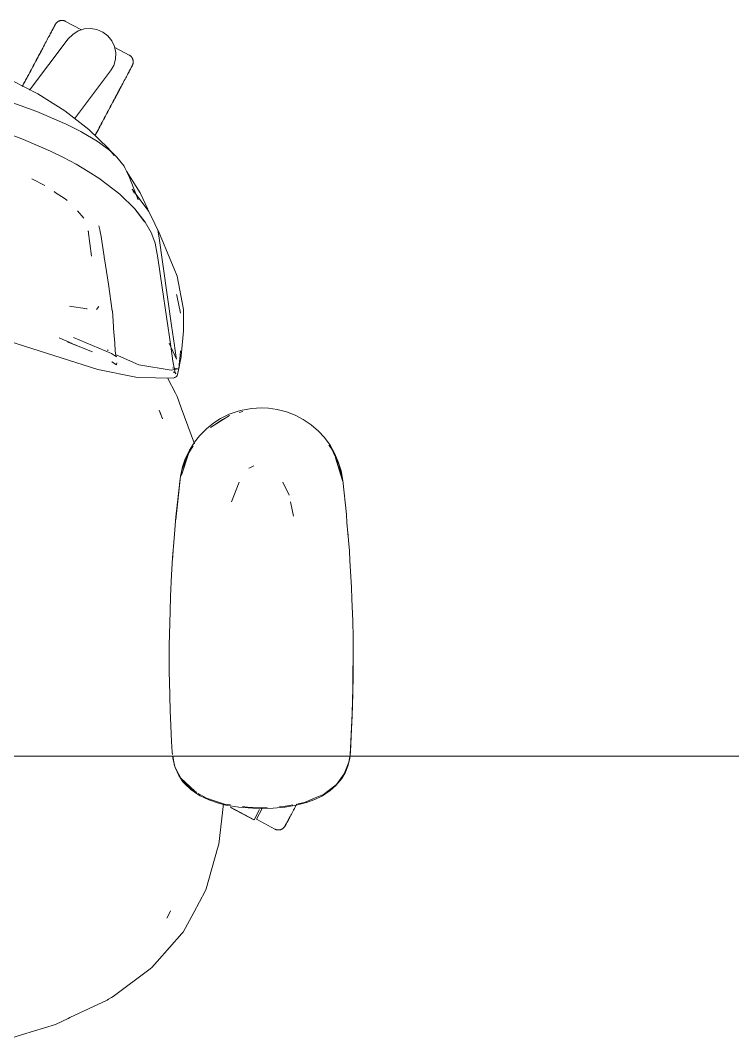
# Model space of a CAD drawing. Header units: millimetres. Extents: x 155927 to 317870, y -36033 to 97293.
# Drawn here: x 229833 to 230209, y 23567 to 24106 of the extents above; entities that cross this region are included whole.
import ezdxf

# ---------------------------------------------------------------- set-up
doc = ezdxf.new("R2010")
doc.units = ezdxf.units.MM
doc.header["$MEASUREMENT"] = 0
doc.layers.add('G-IMPT', color=8, linetype='CONTINUOUS', lineweight=9)
doc.layers.add('I-FURN', color=8, linetype='CONTINUOUS', lineweight=9)

msp = doc.modelspace()

# ---------------------------------------------------------------- linework, layer by layer
at = {"layer": 'G-IMPT'}
for p, q in [((229828.61, 24074.66), (229842.38, 24067.57)), ((229826.81, 24063.86), (229841.88, 24058.25)), ((229842.38, 24067.57), (229856.68, 24058.6)), ((229856.68, 24058.6), (229869.28, 24048.79)), ((229845.56, 24056.77), (229841.88, 24058.25)), ((229856.52, 24052), (229845.56, 24056.77)), ((229820.03, 24049.08), (229834.91, 24043.63)), ((229856.52, 24052), (229856.97, 24051.78)), ((229864.98, 24047.78), (229856.97, 24051.78)), ((229864.98, 24047.78), (229865.57, 24047.48)), ((229879.57, 24038.83), (229869.28, 24048.79)), ((229834.91, 24043.63), (229849.14, 24037.45)), ((229865.57, 24047.48), (229873.57, 24042.74)), ((229874.86, 24041.88), (229873.57, 24042.74)), ((229855.87, 24034.06), (229849.14, 24037.45)), ((229880.99, 24037.16), (229874.86, 24041.88)), ((229879.57, 24038.83), (229882.57, 24035.16)), ((229884.02, 24034.27), (229880.99, 24037.16)), ((229855.87, 24034.06), (229862.66, 24030.49)), ((229887.88, 24029.41), (229884.02, 24034.27)), ((229868.88, 24026.72), (229862.66, 24030.49)), ((229868.88, 24026.72), (229874.98, 24022.84)), ((229887.88, 24029.41), (229888.49, 24028.27)), ((229888.49, 24028.27), (229889.67, 24025.83)), ((229896.31, 24015.47), (229889.19, 24026.91)), ((229846.11, 24019.22), (229839.14, 24022.76)), ((229874.98, 24022.84), (229875.24, 24022.67)), ((229885.67, 24014.65), (229875.24, 24022.67)), ((229889.67, 24025.83), (229890.74, 24023.6)), ((229895.25, 24011.7), (229890.74, 24023.6)), ((229851.59, 24015.69), (229851.01, 24016.09)), ((229856.72, 24012.2), (229851.59, 24015.69)), ((229892.02, 24017.35), (229893.18, 24015.32)), ((229892.02, 24017.35), (229900.96, 24005.65)), ((229900.29, 24006.84), (229896.31, 24015.47)), ((229856.72, 24012.2), (229857.82, 24011.45)), ((229885.67, 24014.65), (229893.58, 24006.92)), ((229863.35, 24005.92), (229866.69, 24002.02)), ((229893.27, 24007.12), (229898.67, 24000.18)), ((229893.27, 24007.12), (229896.08, 24003.55)), ((229898.99, 23999.95), (229893.58, 24006.92)), ((229904, 23999.13), (229900.96, 24005.65)), ((229898.67, 24000.18), (229896.08, 24003.55)), ((229898.99, 23999.95), (229902.28, 23994.12)), ((229904, 23999.13), (229905.57, 23995.76)), ((229870.63, 23982.07), (229868.85, 23995.43)), ((229868.85, 23995.43), (229869, 23994.95)), ((229874.56, 23998.11), (229875.02, 23995.94)), ((229875.02, 23995.94), (229875.44, 23993.96)), ((229875.51, 23993.49), (229875.44, 23993.96)), ((229902.28, 23994.12), (229902.5, 23993.69)), ((229905.28, 23996.38), (229906.05, 23995.2)), ((229906.21, 23992.77), (229905.57, 23995.76)), ((229906.05, 23995.2), (229912.85, 23978.75)), ((229877.31, 23981.77), (229875.51, 23993.49)), ((229904.25, 23988.9), (229902.5, 23993.69)), ((229904.25, 23988.9), (229905.55, 23981.23)), ((229912.89, 23945.55), (229906.21, 23992.77)), ((229877.31, 23981.77), (229877.41, 23981.16)), ((229877.49, 23980.65), (229877.41, 23981.16)), ((229879.6, 23967.29), (229877.49, 23980.65)), ((229907.94, 23965.47), (229905.55, 23981.23)), ((229912.85, 23978.75), (229914.24, 23975.39)), ((229915.83, 23971.53), (229914.24, 23975.39)), ((229879.6, 23967.29), (229881.63, 23953.22)), ((229919.07, 23953.83), (229915.83, 23971.53)), ((229912.5, 23934.59), (229907.94, 23965.47)), ((229915.62, 23961.28), (229915.46, 23961.85)), ((229917.66, 23951.97), (229915.62, 23961.28)), ((229868.31, 23954.23), (229859.14, 23955.63)), ((229868.31, 23954.23), (229867.96, 23954.28)), ((229873.26, 23953.88), (229874.53, 23955.52)), ((229881.65, 23953.14), (229881.63, 23953.22)), ((229881.65, 23953.14), (229882.26, 23944.9)), ((229919.07, 23953.83), (229919.1, 23946.87)), ((229912.89, 23945.55), (229914.33, 23934.89)), ((229919.1, 23946.87), (229919.1, 23942.7)), ((229882.26, 23944.9), (229882.34, 23943.91)), ((229882.34, 23943.91), (229882.9, 23936.06)), ((229918.76, 23938.74), (229919.1, 23942.7)), ((229823.72, 23938.19), (229873.96, 23922.2)), ((229860.4, 23935.91), (229853.68, 23938.95)), ((229862.98, 23934.88), (229857.86, 23936.9)), ((229862.78, 23934.88), (229857.88, 23936.9)), ((229857.88, 23936.9), (229862.98, 23934.88)), ((229881.12, 23930.74), (229861.14, 23939.18)), ((229862.78, 23934.88), (229871.25, 23931.63)), ((229882.9, 23936.06), (229883.19, 23932.18)), ((229915.52, 23927.71), (229911.53, 23936.11)), ((229913.61, 23926.74), (229912.5, 23934.59)), ((229914.54, 23933.59), (229914.33, 23934.89)), ((229917.95, 23929.42), (229918.76, 23938.74)), ((229879.4, 23932.2), (229879.13, 23932.63)), ((229883.79, 23928.98), (229881.12, 23930.74)), ((229883.2, 23932.1), (229883.19, 23932.18)), ((229883.2, 23932.1), (229883.49, 23929.72)), ((229895.62, 23924.64), (229883.27, 23930.25)), ((229883.5, 23929.71), (229883.49, 23929.72)), ((229883.5, 23929.71), (229883.79, 23928.98)), ((229914.54, 23933.59), (229915.37, 23928.57)), ((229916.92, 23924.9), (229917.43, 23929.58)), ((229917.43, 23929.58), (229917.65, 23932.18)), ((229917.95, 23929.42), (229917.91, 23928.95)), ((229883.79, 23924.78), (229881.33, 23926.37)), ((229881.33, 23926.37), (229883.81, 23924.84)), ((229883.81, 23924.84), (229881.34, 23926.33)), ((229883.79, 23924.78), (229883.81, 23924.84)), ((229884.09, 23925.71), (229883.81, 23924.84)), ((229895.62, 23924.64), (229912.66, 23921.92)), ((229914.72, 23920.47), (229913.61, 23926.74)), ((229915.52, 23927.71), (229915.37, 23928.57)), ((229916.84, 23924.28), (229916.31, 23921.01)), ((229917.1, 23924.7), (229916.66, 23922.37)), ((229916.84, 23924.28), (229916.92, 23924.9)), ((229917.91, 23928.95), (229917.1, 23924.7)), ((229894.92, 23918.01), (229873.96, 23922.2)), ((229916.25, 23922.61), (229912.66, 23921.92)), ((229913.38, 23923.1), (229916.25, 23922.61)), ((229913.38, 23923.1), (229916.66, 23922.37)), ((229913.67, 23920.89), (229914.17, 23920.82)), ((229914.71, 23920.5), (229914.17, 23920.82)), ((229914.55, 23921.09), (229914.72, 23920.47)), ((229914.55, 23921.09), (229915.11, 23919.99)), ((229914.71, 23920.5), (229915.11, 23919.99)), ((229915.43, 23918.6), (229914.94, 23918.23)), ((229915.76, 23919.14), (229915.43, 23918.6)), ((229915.76, 23919.14), (229916.31, 23921.01)), ((229894.92, 23918.01), (229913.9, 23917.62)), ((229910.82, 23917.48), (229914.86, 23909.79)), ((229913.9, 23917.62), (229914.94, 23918.23)), ((229914.32, 23918.1), (229914.94, 23918.23)), ((229914.32, 23918.1), (229914.86, 23918.21)), ((229914.94, 23918.23), (229914.86, 23918.21)), ((229914.86, 23909.79), (229915.78, 23908.03)), ((229917.97, 23902.05), (229915.78, 23908.03)), ((229906.38, 23900.75), (229908.01, 23896.29)), ((229906.38, 23900.75), (229906.63, 23900.17)), ((229908.01, 23896.29), (229906.63, 23900.17)), ((229924.92, 23883.12), (229917.97, 23902.05)), ((229943.34, 23897.97), (229933.39, 23891.65)), ((229943.24, 23898.62), (229938.73, 23896.38)), ((229943.34, 23897.97), (229939.66, 23895.81)), ((229943.24, 23898.62), (229948.01, 23900.33)), ((229950.14, 23900.89), (229948.01, 23900.33)), ((229948.45, 23899.53), (229950.48, 23900.15)), ((229955.09, 23901.77), (229950.14, 23900.89)), ((229960.13, 23902.07), (229955.09, 23901.77)), ((229960.13, 23902.07), (229963.98, 23901.9)), ((229968.49, 23901.25), (229963.98, 23901.9)), ((229968.49, 23901.25), (229973.36, 23899.99)), ((229978.07, 23898.16), (229973.36, 23899.99)), ((229982.23, 23895.97), (229978.07, 23898.16)), ((229931.21, 23890.92), (229935.18, 23894.11)), ((229939.66, 23895.81), (229933.39, 23891.65)), ((229938.73, 23896.38), (229935.18, 23894.11)), ((229982.23, 23895.97), (229986.4, 23893.14)), ((229986.4, 23893.14), (229990.23, 23889.81)), ((229927.66, 23887.32), (229925.03, 23884.01)), ((229931.21, 23890.92), (229927.66, 23887.32)), ((229993.4, 23886.38), (229990.23, 23889.81)), ((229993.4, 23886.38), (229996.39, 23882.29)), ((229921.91, 23878.36), (229924.33, 23881.94)), ((229922.3, 23879.69), (229925.03, 23884.01)), ((229995.7, 23882.33), (229997.3, 23880.23)), ((229998.91, 23877.85), (229996.39, 23882.29)), ((229921.91, 23878.36), (229918.1, 23866.51)), ((229921.01, 23875.66), (229918.1, 23866.51)), ((229918.3, 23869.14), (229921.5, 23877.32)), ((229922.3, 23879.69), (229920.11, 23875.1)), ((229921.91, 23878.36), (229921.01, 23875.66)), ((230001.04, 23872.16), (229997.3, 23880.23)), ((229998.91, 23877.85), (230000.72, 23873.61)), ((230003.08, 23863.19), (229999.25, 23875.66)), ((229999.25, 23875.66), (230002.16, 23866.51)), ((229917.51, 23866.01), (229918.67, 23870.97)), ((229920.11, 23875.1), (229918.67, 23870.97)), ((229954.08, 23870.44), (229953.63, 23870.14)), ((229956.3, 23871.46), (229954.08, 23870.44)), ((230000.72, 23873.61), (230002.18, 23868.75)), ((230001.04, 23872.16), (230002.95, 23863.76)), ((229917.51, 23866.01), (229915.06, 23843.06)), ((229917.51, 23866.01), (229915.16, 23844.57)), ((229917.51, 23866.01), (229917.18, 23863.19)), ((229917.73, 23866.09), (229918.3, 23869.14)), ((230003.08, 23863.19), (230002.16, 23866.51)), ((230003.08, 23863.71), (230002.18, 23868.75)), ((229915.06, 23843.06), (229917.18, 23863.19)), ((229944.41, 23852.49), (229948.55, 23862.92)), ((229971.51, 23862.82), (229974.77, 23856.04)), ((230004.99, 23845.78), (230003.08, 23863.71)), ((229977.11, 23844.99), (229975.54, 23852.43)), ((229915.16, 23844.57), (229914.17, 23833.18)), ((230005.33, 23841.65), (230004.99, 23845.78)), ((230006.58, 23826.59), (230005.33, 23841.65)), ((229913.44, 23822.89), (229914.17, 23833.18)), ((230005.93, 23834.78), (230005.76, 23836.45)), ((229913.44, 23822.89), (229912.88, 23814.02)), ((229913.58, 23824.93), (229913.49, 23823.03)), ((229913.58, 23824.93), (229913.71, 23826.35)), ((230006.58, 23826.59), (230006.9, 23821.51)), ((230006.9, 23821.51), (230007.71, 23807.37)), ((229912.34, 23802.71), (229912.88, 23814.02)), ((230007.97, 23801.34), (230007.71, 23807.37)), ((229912.34, 23802.71), (229912.05, 23794.83)), ((230007.97, 23801.34), (230008.36, 23789.58)), ((229911.76, 23782.53), (229912.05, 23794.83)), ((230008.11, 23796.46), (230008.22, 23794.52)), ((230008.22, 23794.52), (230008.23, 23793.02)), ((229911.97, 23790.96), (229911.89, 23789.3)), ((229911.89, 23789.3), (229911.89, 23787.22)), ((230008.52, 23781.17), (230008.36, 23789.58)), ((229911.76, 23782.53), (229911.68, 23777.06)), ((230008.52, 23781.17), (230008.41, 23751.15)), ((230008.52, 23781.17), (230008.57, 23760.98)), ((230008.52, 23781.17), (230008.61, 23770.37)), ((229911.68, 23762.34), (229911.68, 23777.06)), ((230008.41, 23751.15), (230008.61, 23770.37)), ((229911.73, 23757.83), (229911.68, 23762.34)), ((229911.73, 23757.83), (229912.11, 23742.16)), ((230008.57, 23760.98), (230008.06, 23739.58)), ((230008.57, 23760.98), (230008.1, 23740.79)), ((230008.57, 23760.98), (230008.41, 23751.15)), ((230008.55, 23758.94), (230008.47, 23756.74)), ((230008.53, 23760.98), (230008.55, 23758.94)), ((229911.9, 23751.1), (229911.9, 23748.89)), ((229912.02, 23746.21), (229911.9, 23748.89)), ((230008.41, 23751.15), (230008.06, 23739.58)), ((229912.11, 23742.16), (229912.23, 23738.62)), ((230008.1, 23740.79), (230007.02, 23719.01)), ((230008.1, 23740.79), (230007.13, 23720.62)), ((230008.06, 23739.58), (230008.1, 23740.79)), ((229912.85, 23726.06), (229912.23, 23738.62)), ((230008.06, 23739.58), (230007.02, 23719.01)), ((229912.85, 23726.06), (229913.13, 23720.39)), ((229913.4, 23719.13), (229913.13, 23720.62)), ((229913.13, 23720.39), (229913.29, 23719.13)), ((230007.02, 23719.01), (230006.76, 23717.36)), ((230007.02, 23719.01), (230007.13, 23720.62)), ((229913.39, 23718.31), (229913.63, 23716.38)), ((229914.5, 23713.27), (229913.56, 23718.31)), ((229913.63, 23716.38), (229914.7, 23712.43)), ((230006.3, 23715.15), (230003.89, 23708.95)), ((230004.56, 23709.98), (230005.95, 23713.62)), ((230006.32, 23714.97), (230005.95, 23713.62)), ((230006.3, 23715.15), (230006.78, 23718.31)), ((230006.32, 23714.97), (230006.76, 23717.36)), ((229916.6, 23709.01), (229914.5, 23713.27)), ((229916.68, 23708.1), (229914.7, 23712.43)), ((229916.6, 23709.01), (229917.71, 23706.77)), ((229916.68, 23708.1), (229918.88, 23704.88)), ((230003.89, 23708.95), (229999.72, 23703.33)), ((230004.56, 23709.98), (230002.6, 23706.55)), ((229917.71, 23706.77), (229919.94, 23704.36)), ((229925.1, 23699.87), (229917.71, 23706.77)), ((229923.01, 23701.07), (229917.71, 23706.77)), ((229920.02, 23703.56), (229918.88, 23704.88)), ((229923.47, 23701.28), (229919.94, 23704.36)), ((229920.02, 23703.56), (229923.06, 23700.7)), ((229999.72, 23703.33), (229992.93, 23698.11)), ((229996.49, 23700.14), (229999.52, 23702.81)), ((230002.6, 23706.55), (229999.52, 23702.81)), ((229926.16, 23699.18), (229923.01, 23701.07)), ((229923.06, 23700.7), (229926.52, 23698.25)), ((229925.1, 23699.87), (229923.63, 23701.15)), ((229927.89, 23697.45), (229926.52, 23698.25)), ((229928.39, 23697.85), (229926.95, 23698.71)), ((229932.53, 23695.24), (229927.89, 23697.45)), ((229931.31, 23696.1), (229928.86, 23697.57)), ((229992.44, 23697.49), (229988.36, 23695.5)), ((229992.93, 23698.11), (229988.54, 23696.27)), ((229992.44, 23697.49), (229996.49, 23700.14)), ((229940.7, 23693.07), (229931.31, 23696.1)), ((229937.62, 23693.5), (229932.53, 23695.24)), ((229937.62, 23693.5), (229941.54, 23692.52)), ((229940.2, 23693.19), (229937.78, 23671.91)), ((229944, 23692.61), (229940.7, 23693.07)), ((229941.54, 23692.52), (229948.31, 23691.4)), ((229972.95, 23691.9), (229969.75, 23691.7)), ((229972.62, 23691.49), (229978.55, 23692.49)), ((229976.7, 23692.67), (229972.95, 23691.9)), ((229984.03, 23693.92), (229978.55, 23692.49)), ((229982.92, 23693.94), (229979.45, 23693.23)), ((229982.92, 23693.94), (229988.54, 23696.27)), ((229984.03, 23693.92), (229988.36, 23695.5)), ((229955.62, 23690.83), (229948.31, 23691.4)), ((229952.96, 23691.35), (229950.18, 23691.74)), ((229952.96, 23691.35), (229960.13, 23691.12)), ((229955.62, 23690.83), (229960.13, 23690.74)), ((229963.24, 23691.31), (229960.13, 23691.12)), ((229960.13, 23690.74), (229966.47, 23690.92)), ((229972.62, 23691.49), (229966.47, 23690.92)), ((229937.15, 23669.65), (229937.78, 23671.91)), ((229937.15, 23669.65), (229931.14, 23648.31)), ((229930.55, 23647.19), (229924.53, 23635.96)), ((229931.14, 23648.31), (229930.55, 23647.19)), ((229910.34, 23632.82), (229912.3, 23636.71)), ((229910.34, 23632.82), (229911.52, 23635.12)), ((229911.52, 23635.12), (229912.3, 23636.71)), ((229924.53, 23635.96), (229918.95, 23625.52)), ((229905.35, 23610.07), (229918.36, 23624.86)), ((229918.36, 23624.86), (229918.95, 23625.52)), ((229882.01, 23591.52), (229901.51, 23606.09)), ((229901.51, 23606.09), (229902.48, 23606.81)), ((229905.35, 23610.07), (229902.48, 23606.81)), ((229878.95, 23589.69), (229859.31, 23580.43)), ((229878.95, 23589.69), (229879.66, 23590.12)), ((229881.24, 23591.06), (229879.66, 23590.12)), ((229882.01, 23591.52), (229881.24, 23591.06)), ((229851.63, 23576.8), (229858.39, 23579.99)), ((229859.31, 23580.43), (229858.39, 23579.99)), ((229851.63, 23576.8), (229834.36, 23571.48)), ((229834.36, 23571.48), (229820.75, 23567.29))]:
    msp.add_line(p, q, dxfattribs=at)
at = {"layer": 'I-FURN'}
for p, q in [((229849.94, 24101.12), (229850.19, 24101.58)), ((229850.32, 24101.82), (229850.08, 24101.37)), ((229850.19, 24101.58), (229850.42, 24102.01)), ((229850.54, 24102.23), (229850.32, 24101.82)), ((229850.42, 24102.01), (229850.63, 24102.41)), ((229850.73, 24102.6), (229850.54, 24102.23)), ((229850.63, 24102.41), (229850.82, 24102.76)), ((229850.91, 24102.94), (229850.73, 24102.6)), ((229850.82, 24102.76), (229850.99, 24103.08)), ((229851.07, 24103.24), (229850.91, 24102.94)), ((229850.99, 24103.08), (229851.14, 24103.36)), ((229851.21, 24103.49), (229851.07, 24103.24)), ((229851.14, 24103.36), (229851.26, 24103.6)), ((229851.32, 24103.71), (229851.21, 24103.49)), ((229851.26, 24103.6), (229851.37, 24103.8)), ((229851.42, 24103.89), (229851.32, 24103.71)), ((229851.37, 24103.8), (229851.46, 24103.96)), ((229851.49, 24104.03), (229851.42, 24103.89)), ((229851.46, 24103.96), (229851.52, 24104.09)), ((229851.55, 24104.13), (229851.49, 24104.03)), ((229851.52, 24104.09), (229851.57, 24104.17)), ((229851.58, 24104.19), (229851.55, 24104.13)), ((229851.57, 24104.17), (229851.59, 24104.21)), ((229851.59, 24104.21), (229851.58, 24104.19)), ((229851.59, 24104.21), (229851.67, 24104.36)), ((229851.59, 24104.21), (229851.59, 24104.21)), ((229851.67, 24104.36), (229851.75, 24104.49)), ((229851.75, 24104.49), (229851.84, 24104.63)), ((229851.84, 24104.63), (229851.94, 24104.76)), ((229851.94, 24104.76), (229852.04, 24104.88)), ((229852.04, 24104.88), (229852.14, 24105.01)), ((229852.14, 24105.01), (229852.25, 24105.12)), ((229852.25, 24105.12), (229852.37, 24105.24)), ((229852.37, 24105.24), (229852.49, 24105.35)), ((229852.49, 24105.35), (229852.61, 24105.45)), ((229852.61, 24105.45), (229852.74, 24105.55)), ((229852.74, 24105.55), (229852.87, 24105.64)), ((229852.87, 24105.64), (229853, 24105.73)), ((229853, 24105.73), (229853.14, 24105.82)), ((229853.14, 24105.82), (229853.28, 24105.89)), ((229853.28, 24105.89), (229853.43, 24105.97)), ((229853.43, 24105.97), (229853.57, 24106.03)), ((229853.57, 24106.03), (229853.72, 24106.09)), ((229853.72, 24106.09), (229853.87, 24106.15)), ((229853.87, 24106.15), (229854.03, 24106.19)), ((229854.03, 24106.19), (229854.18, 24106.24)), ((229854.18, 24106.24), (229854.34, 24106.27)), ((229854.34, 24106.27), (229854.5, 24106.3)), ((229854.5, 24106.3), (229854.66, 24106.32)), ((229854.66, 24106.32), (229854.82, 24106.34)), ((229854.82, 24106.34), (229854.98, 24106.35)), ((229854.98, 24106.35), (229855.14, 24106.35)), ((229855.14, 24106.35), (229855.3, 24106.35)), ((229855.3, 24106.35), (229855.46, 24106.34)), ((229855.46, 24106.34), (229855.62, 24106.32)), ((229855.62, 24106.32), (229855.78, 24106.3)), ((229855.78, 24106.3), (229855.94, 24106.27)), ((229855.94, 24106.27), (229856.1, 24106.24)), ((229856.1, 24106.24), (229856.26, 24106.2)), ((229856.26, 24106.2), (229856.41, 24106.15)), ((229856.41, 24106.15), (229856.56, 24106.1)), ((229856.56, 24106.1), (229856.71, 24106.04)), ((229856.71, 24106.04), (229856.86, 24105.97)), ((229856.86, 24105.97), (229857, 24105.9)), ((229857, 24105.9), (229857.04, 24105.88)), ((229865.45, 24101.41), (229857.04, 24105.88)), ((229863.6, 24100.8), (229866.81, 24101.86)), ((229866.81, 24101.86), (229870.17, 24102.13)), ((229870.17, 24102.13), (229873.5, 24101.58)), ((229873.5, 24101.58), (229876.6, 24100.25)), ((229838.02, 24069.5), (229858.41, 24096.57)), ((229847.54, 24096.59), (229847.15, 24095.86)), ((229847.91, 24097.3), (229847.54, 24096.59)), ((229848.27, 24097.98), (229847.91, 24097.3)), ((229848.62, 24098.62), (229848.27, 24097.98)), ((229848.95, 24099.24), (229848.62, 24098.62)), ((229849.26, 24099.82), (229848.95, 24099.24)), ((229849.09, 24099.51), (229849.39, 24100.08)), ((229849.55, 24100.38), (229849.26, 24099.82)), ((229849.39, 24100.08), (229849.68, 24100.62)), ((229849.82, 24100.89), (229849.55, 24100.38)), ((229849.68, 24100.62), (229849.94, 24101.12)), ((229850.08, 24101.37), (229849.82, 24100.89)), ((229858.41, 24096.57), (229860.75, 24099)), ((229860.75, 24099), (229863.6, 24100.8)), ((229876.6, 24100.25), (229879.29, 24098.22)), ((229879.29, 24098.22), (229881.42, 24095.61)), ((229844.52, 24090.93), (229844.05, 24090.03)), ((229844.99, 24091.8), (229844.52, 24090.93)), ((229845.45, 24092.66), (229844.99, 24091.8)), ((229845.89, 24093.49), (229845.45, 24092.66)), ((229846.32, 24094.31), (229845.89, 24093.49)), ((229846.74, 24095.09), (229846.32, 24094.31)), ((229847.15, 24095.86), (229846.74, 24095.09)), ((229881.42, 24095.61), (229882.86, 24092.56)), ((229882.86, 24092.56), (229883.53, 24089.25)), ((229890.54, 24088.07), (229882.96, 24092.1)), ((229841.26, 24084.79), (229841.78, 24085.76)), ((229842.06, 24086.28), (229841.54, 24085.32)), ((229841.78, 24085.76), (229842.29, 24086.73)), ((229842.57, 24087.24), (229842.06, 24086.28)), ((229842.29, 24086.73), (229842.8, 24087.68)), ((229843.07, 24088.19), (229842.57, 24087.24)), ((229842.8, 24087.68), (229843.3, 24088.62)), ((229843.56, 24089.12), (229843.07, 24088.19)), ((229843.3, 24088.62), (229843.79, 24089.54)), ((229844.05, 24090.03), (229843.56, 24089.12)), ((229843.79, 24089.54), (229844.27, 24090.44)), ((229883.39, 24085.88), (229882.45, 24082.64)), ((229883.53, 24089.25), (229883.39, 24085.88)), ((229890.54, 24088.07), (229890.68, 24087.99)), ((229890.68, 24087.99), (229890.82, 24087.91)), ((229890.82, 24087.91), (229890.95, 24087.82)), ((229890.95, 24087.82), (229891.08, 24087.72)), ((229891.08, 24087.72), (229891.21, 24087.62)), ((229891.21, 24087.62), (229891.33, 24087.52)), ((229891.33, 24087.52), (229891.45, 24087.41)), ((229891.45, 24087.41), (229891.56, 24087.29)), ((229891.56, 24087.29), (229891.67, 24087.17)), ((229891.67, 24087.17), (229891.78, 24087.05)), ((229891.78, 24087.05), (229891.88, 24086.92)), ((229891.88, 24086.92), (229891.97, 24086.79)), ((229891.97, 24086.79), (229892.06, 24086.66)), ((229892.06, 24086.66), (229892.14, 24086.52)), ((229892.14, 24086.52), (229892.22, 24086.38)), ((229892.22, 24086.38), (229892.29, 24086.24)), ((229892.29, 24086.24), (229892.36, 24086.09)), ((229892.36, 24086.09), (229892.42, 24085.94)), ((229892.42, 24085.94), (229892.47, 24085.79)), ((229892.47, 24085.79), (229892.52, 24085.63)), ((229892.52, 24085.63), (229892.56, 24085.48)), ((229892.56, 24085.48), (229892.6, 24085.32)), ((229838.9, 24080.35), (229838.37, 24079.35)), ((229838.62, 24079.81), (229839.15, 24080.82)), ((229839.44, 24081.36), (229838.9, 24080.35)), ((229839.15, 24080.82), (229839.68, 24081.82)), ((229839.97, 24082.36), (229839.44, 24081.36)), ((229839.68, 24081.82), (229840.21, 24082.81)), ((229840.5, 24083.35), (229839.97, 24082.36)), ((229840.21, 24082.81), (229840.74, 24083.81)), ((229841.02, 24084.34), (229840.5, 24083.35)), ((229840.74, 24083.81), (229841.26, 24084.79)), ((229841.54, 24085.32), (229841.02, 24084.34)), ((229882.45, 24082.64), (229880.76, 24079.72)), ((229890.56, 24079.52), (229890.81, 24079.99)), ((229890.93, 24080.22), (229890.7, 24079.78)), ((229890.81, 24079.99), (229891.04, 24080.42)), ((229891.15, 24080.63), (229890.93, 24080.22)), ((229891.04, 24080.42), (229891.25, 24080.81)), ((229891.35, 24081.01), (229891.15, 24080.63)), ((229891.25, 24080.81), (229891.43, 24081.17)), ((229891.53, 24081.34), (229891.35, 24081.01)), ((229891.43, 24081.17), (229891.6, 24081.48)), ((229891.69, 24081.64), (229891.53, 24081.34)), ((229891.6, 24081.48), (229891.75, 24081.76)), ((229891.82, 24081.9), (229891.69, 24081.64)), ((229891.75, 24081.76), (229891.88, 24082)), ((229891.94, 24082.12), (229891.82, 24081.9)), ((229891.88, 24082), (229891.99, 24082.21)), ((229892.04, 24082.3), (229891.94, 24082.12)), ((229891.99, 24082.21), (229892.07, 24082.37)), ((229892.11, 24082.44), (229892.04, 24082.3)), ((229892.07, 24082.37), (229892.14, 24082.49)), ((229892.16, 24082.54), (229892.11, 24082.44)), ((229892.14, 24082.49), (229892.18, 24082.57)), ((229892.2, 24082.6), (229892.16, 24082.54)), ((229892.18, 24082.57), (229892.2, 24082.61)), ((229892.21, 24082.62), (229892.2, 24082.6)), ((229892.2, 24082.61), (229892.21, 24082.62)), ((229892.23, 24082.66), (229892.21, 24082.62)), ((229892.3, 24082.8), (229892.23, 24082.66)), ((229892.36, 24082.95), (229892.3, 24082.8)), ((229892.42, 24083.1), (229892.36, 24082.95)), ((229892.48, 24083.25), (229892.42, 24083.1)), ((229892.52, 24083.41), (229892.48, 24083.25)), ((229892.56, 24083.56), (229892.52, 24083.41)), ((229892.6, 24083.72), (229892.56, 24083.56)), ((229892.6, 24085.32), (229892.63, 24085.16)), ((229892.63, 24083.88), (229892.6, 24083.72)), ((229892.63, 24085.16), (229892.65, 24085)), ((229892.65, 24084.04), (229892.63, 24083.88)), ((229892.65, 24085), (229892.66, 24084.84)), ((229892.67, 24084.2), (229892.65, 24084.04)), ((229892.66, 24084.84), (229892.67, 24084.68)), ((229892.67, 24084.68), (229892.68, 24084.52)), ((229892.68, 24084.36), (229892.67, 24084.2)), ((229892.68, 24084.52), (229892.68, 24084.36)), ((229835.43, 24073.82), (229835.95, 24074.8)), ((229836.24, 24075.34), (229835.71, 24074.35)), ((229835.95, 24074.8), (229836.48, 24075.8)), ((229836.77, 24076.34), (229836.24, 24075.34)), ((229836.48, 24075.8), (229837.01, 24076.8)), ((229837.3, 24077.34), (229836.77, 24076.34)), ((229837.01, 24076.8), (229837.55, 24077.8)), ((229837.83, 24078.34), (229837.3, 24077.34)), ((229837.55, 24077.8), (229838.08, 24078.81)), ((229838.37, 24079.35), (229837.83, 24078.34)), ((229838.08, 24078.81), (229838.62, 24079.81)), ((229880.76, 24079.72), (229861.68, 24054.41)), ((229887.54, 24073.85), (229887.94, 24074.6)), ((229887.94, 24074.6), (229888.33, 24075.32)), ((229888.33, 24075.32), (229888.7, 24076.02)), ((229888.7, 24076.02), (229889.05, 24076.68)), ((229889.05, 24076.68), (229889.39, 24077.32)), ((229889.39, 24077.32), (229889.71, 24077.92)), ((229889.87, 24078.23), (229889.56, 24077.64)), ((229889.71, 24077.92), (229890.01, 24078.49)), ((229890.16, 24078.78), (229889.87, 24078.23)), ((229890.01, 24078.49), (229890.29, 24079.02)), ((229890.44, 24079.3), (229890.16, 24078.78)), ((229890.29, 24079.02), (229890.56, 24079.52)), ((229890.7, 24079.78), (229890.44, 24079.3)), ((229834.67, 24072.39), (229834.16, 24071.43)), ((229834.39, 24071.87), (229834.91, 24072.84)), ((229835.19, 24073.37), (229834.67, 24072.39)), ((229834.91, 24072.84), (229835.43, 24073.82)), ((229835.71, 24074.35), (229835.19, 24073.37)), ((229885.14, 24069.33), (229884.66, 24068.43)), ((229884.88, 24068.85), (229885.36, 24069.74)), ((229885.61, 24070.21), (229885.14, 24069.33)), ((229885.36, 24069.74), (229885.82, 24070.6)), ((229886.06, 24071.06), (229885.61, 24070.21)), ((229885.82, 24070.6), (229886.27, 24071.45)), ((229886.51, 24071.9), (229886.06, 24071.06)), ((229886.27, 24071.45), (229886.71, 24072.27)), ((229886.71, 24072.27), (229887.13, 24073.08)), ((229887.13, 24073.08), (229887.54, 24073.85)), ((229881.88, 24063.19), (229882.4, 24064.17)), ((229882.67, 24064.69), (229882.16, 24063.72)), ((229882.4, 24064.17), (229882.91, 24065.13)), ((229883.18, 24065.65), (229882.67, 24064.69)), ((229882.91, 24065.13), (229883.41, 24066.08)), ((229883.68, 24066.59), (229883.18, 24065.65)), ((229883.41, 24066.08), (229883.91, 24067.02)), ((229884.18, 24067.52), (229883.68, 24066.59)), ((229883.91, 24067.02), (229884.4, 24067.94)), ((229884.66, 24068.43), (229884.18, 24067.52)), ((229884.4, 24067.94), (229884.88, 24068.85)), ((229879.52, 24058.76), (229878.99, 24057.75)), ((229879.23, 24058.22), (229879.76, 24059.22)), ((229880.05, 24059.76), (229879.52, 24058.76)), ((229879.76, 24059.22), (229880.3, 24060.22)), ((229880.58, 24060.76), (229880.05, 24059.76)), ((229880.3, 24060.22), (229880.83, 24061.22)), ((229881.11, 24061.75), (229880.58, 24060.76)), ((229880.83, 24061.22), (229881.35, 24062.21)), ((229881.64, 24062.74), (229881.11, 24061.75)), ((229881.35, 24062.21), (229881.88, 24063.19)), ((229882.16, 24063.72), (229881.64, 24062.74)), ((229876.04, 24052.22), (229876.57, 24053.21)), ((229876.85, 24053.75), (229876.33, 24052.75)), ((229876.57, 24053.21), (229877.1, 24054.2)), ((229877.38, 24054.74), (229876.85, 24053.75)), ((229877.1, 24054.2), (229877.63, 24055.2)), ((229877.92, 24055.74), (229877.38, 24054.74)), ((229877.63, 24055.2), (229878.16, 24056.21)), ((229878.45, 24056.75), (229877.92, 24055.74)), ((229878.16, 24056.21), (229878.7, 24057.21)), ((229878.99, 24057.75), (229878.45, 24056.75)), ((229878.7, 24057.21), (229879.23, 24058.22)), ((229873.77, 24047.94), (229873.28, 24047.02)), ((229873.5, 24047.44), (229874, 24048.37)), ((229874.27, 24048.88), (229873.77, 24047.94)), ((229874, 24048.37), (229874.5, 24049.32)), ((229874.77, 24049.83), (229874.27, 24048.88)), ((229874.5, 24049.32), (229875.01, 24050.27)), ((229875.29, 24050.8), (229874.77, 24049.83)), ((229875.01, 24050.27), (229875.52, 24051.24)), ((229875.8, 24051.77), (229875.29, 24050.8)), ((229875.52, 24051.24), (229876.04, 24052.22)), ((229876.33, 24052.75), (229875.8, 24051.77)), ((229872.54, 24045.63), (229873.02, 24046.53)), ((229873.28, 24047.02), (229872.8, 24046.12)), ((229873.02, 24046.53), (229873.5, 24047.44)), ((230724.59, 23718.31), (229124.59, 23718.31)), ((229124.59, 23718.31), (230724.59, 23718.31)), ((229978, 23691.45), (229978.43, 23692.26)), ((229978.43, 23692.26), (229978.87, 23693.09)), ((229943.91, 23691.24), (229956.27, 23684.67)), ((229944, 23691.41), (229944.05, 23691.5)), ((229956.36, 23684.84), (229944, 23691.41)), ((229959.17, 23690.13), (229956.36, 23684.84)), ((229960.58, 23690.65), (229957.59, 23685.02)), ((229975.06, 23685.93), (229975.37, 23686.51)), ((229975.37, 23686.51), (229975.7, 23687.13)), ((229975.7, 23687.13), (229976.04, 23687.78)), ((229976.04, 23687.78), (229976.41, 23688.45)), ((229976.41, 23688.45), (229976.78, 23689.16)), ((229976.78, 23689.16), (229977.17, 23689.9)), ((229977.17, 23689.9), (229977.58, 23690.66)), ((229977.58, 23690.66), (229978, 23691.45)), ((229957.59, 23685.02), (229967.28, 23679.87)), ((229972.48, 23681.13), (229972.38, 23681)), ((229972.56, 23681.26), (229972.48, 23681.13)), ((229972.65, 23681.4), (229972.56, 23681.26)), ((229972.73, 23681.54), (229972.65, 23681.4)), ((229972.75, 23681.59), (229972.73, 23681.54)), ((229972.73, 23681.54), (229972.74, 23681.56)), ((229972.73, 23681.54), (229972.73, 23681.54)), ((229972.74, 23681.56), (229972.77, 23681.62)), ((229972.8, 23681.67), (229972.75, 23681.59)), ((229972.77, 23681.62), (229972.82, 23681.72)), ((229972.86, 23681.79), (229972.8, 23681.67)), ((229972.82, 23681.72), (229972.9, 23681.86)), ((229972.95, 23681.95), (229972.86, 23681.79)), ((229972.9, 23681.86), (229972.99, 23682.04)), ((229973.05, 23682.15), (229972.95, 23681.95)), ((229972.99, 23682.04), (229973.11, 23682.26)), ((229973.18, 23682.39), (229973.05, 23682.15)), ((229973.11, 23682.26), (229973.25, 23682.52)), ((229973.33, 23682.67), (229973.18, 23682.39)), ((229973.25, 23682.52), (229973.41, 23682.81)), ((229973.5, 23682.99), (229973.33, 23682.67)), ((229973.41, 23682.81), (229973.58, 23683.15)), ((229973.69, 23683.35), (229973.5, 23682.99)), ((229973.58, 23683.15), (229973.78, 23683.52)), ((229973.9, 23683.74), (229973.69, 23683.35)), ((229973.78, 23683.52), (229974, 23683.93)), ((229974.13, 23684.17), (229973.9, 23683.74)), ((229974, 23683.93), (229974.24, 23684.38)), ((229974.37, 23684.63), (229974.13, 23684.17)), ((229974.24, 23684.38), (229974.49, 23684.86)), ((229974.64, 23685.14), (229974.37, 23684.63)), ((229974.49, 23684.86), (229974.77, 23685.38)), ((229974.92, 23685.67), (229974.64, 23685.14)), ((229974.77, 23685.38), (229975.06, 23685.93)), ((229975.23, 23686.24), (229974.92, 23685.67)), ((229967.32, 23679.85), (229967.28, 23679.87)), ((229967.46, 23679.78), (229967.32, 23679.85)), ((229967.61, 23679.71), (229967.46, 23679.78)), ((229967.76, 23679.66), (229967.61, 23679.71)), ((229967.91, 23679.6), (229967.76, 23679.66)), ((229968.06, 23679.55), (229967.91, 23679.6)), ((229968.22, 23679.51), (229968.06, 23679.55)), ((229968.38, 23679.48), (229968.22, 23679.51)), ((229968.54, 23679.45), (229968.38, 23679.48)), ((229968.69, 23679.43), (229968.54, 23679.45)), ((229968.86, 23679.41), (229968.69, 23679.43)), ((229969.02, 23679.4), (229968.86, 23679.41)), ((229969.18, 23679.4), (229969.02, 23679.4)), ((229969.34, 23679.4), (229969.18, 23679.4)), ((229969.5, 23679.41), (229969.34, 23679.4)), ((229969.66, 23679.43), (229969.5, 23679.41)), ((229969.82, 23679.45), (229969.66, 23679.43)), ((229969.98, 23679.48), (229969.82, 23679.45)), ((229970.14, 23679.52), (229969.98, 23679.48)), ((229970.29, 23679.56), (229970.14, 23679.52)), ((229970.44, 23679.61), (229970.29, 23679.56)), ((229970.6, 23679.66), (229970.44, 23679.61)), ((229970.75, 23679.72), (229970.6, 23679.66)), ((229970.89, 23679.79), (229970.75, 23679.72)), ((229971.04, 23679.86), (229970.89, 23679.79)), ((229971.18, 23679.94), (229971.04, 23679.86)), ((229971.32, 23680.02), (229971.18, 23679.94)), ((229971.45, 23680.11), (229971.32, 23680.02)), ((229971.58, 23680.2), (229971.45, 23680.11)), ((229971.71, 23680.3), (229971.58, 23680.2)), ((229971.83, 23680.41), (229971.71, 23680.3)), ((229971.95, 23680.51), (229971.83, 23680.41)), ((229972.07, 23680.63), (229971.95, 23680.51)), ((229972.18, 23680.75), (229972.07, 23680.63)), ((229972.28, 23680.87), (229972.18, 23680.75)), ((229972.38, 23681), (229972.28, 23680.87))]:
    msp.add_line(p, q, dxfattribs=at)

doc.saveas('drawing.dxf')
